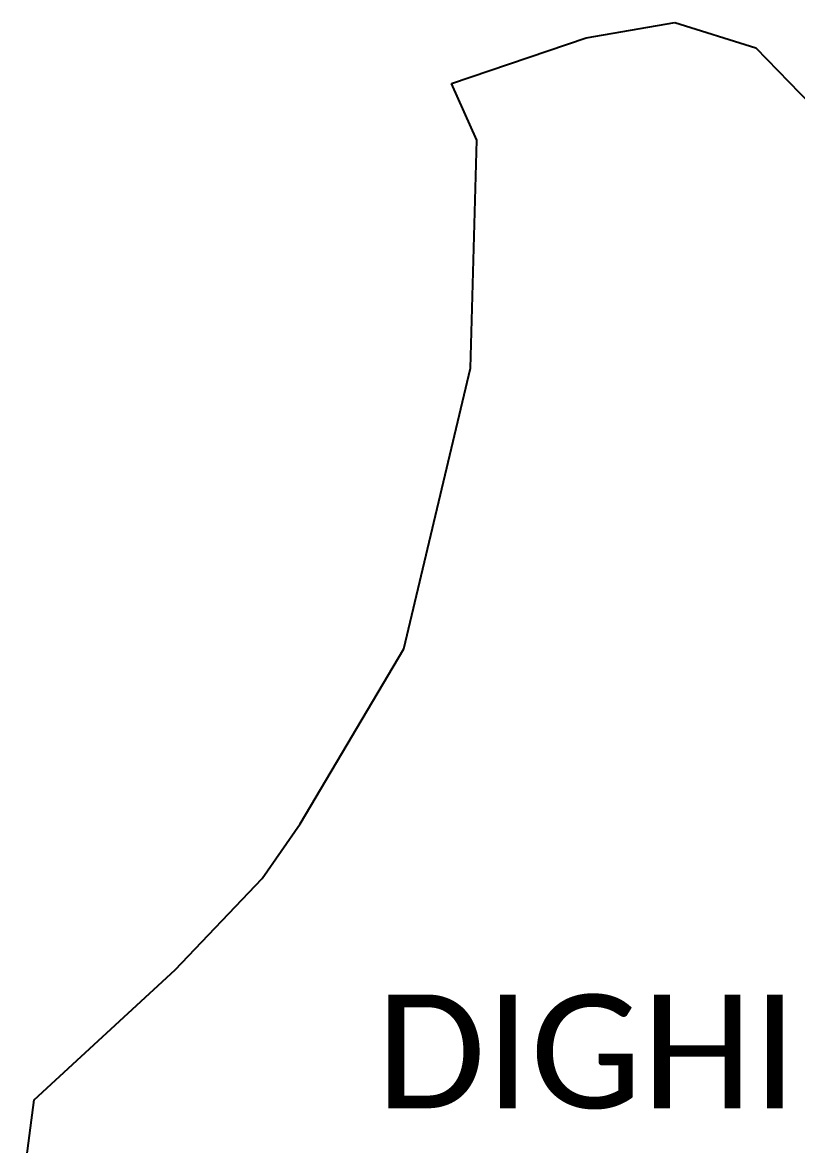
# Model space of a CAD drawing. Header units: metres. Extents: x 283839 to 285909, y 2019455 to 2022422.
# Drawn here: x 283839 to 284859, y 2020942 to 2022422 of the extents above; entities that cross this region are included whole.
import ezdxf

# ---------------------------------------------------------------- set-up
doc = ezdxf.new("R2010")
doc.units = ezdxf.units.M
doc.header["$MEASUREMENT"] = 0
doc.layers.add('village', color=3, linetype='Continuous')
doc.layers.add('VILLAGE NAME', color=250, linetype='Continuous')
doc.styles.get("Standard").update_dxf_attribs({"font": 'calibri.ttf'})

msp = doc.modelspace()

# ---------------------------------------------------------------- linework, layer by layer
at = {"color": 3}
msp.add_line((283838.8, 2020880.9), (283854.4, 2021000.4), dxfattribs=at)
at = {"layer": 'village', "color": 3}
for p, q in [((284582.1, 2022401.4), (284699, 2022421.9)), ((284699, 2022421.9), (284806, 2022388.2)), ((284404.4, 2022341.5), (284582.1, 2022401.4)), ((284806, 2022388.2), (284893, 2022298.9)), ((284438, 2022266.7), (284404.4, 2022341.5)), ((284429.5, 2021966), (284438, 2022266.7)), ((284341.6, 2021595.5), (284429.5, 2021966)), ((284204.8, 2021364.5), (284341.6, 2021595.5)), ((284154.7, 2021292.5), (284204.8, 2021364.5)), ((284040.3, 2021172), (284154.7, 2021292.5)), ((283854.4, 2021000.4), (284040.3, 2021172))]:
    msp.add_line(p, q, dxfattribs=at)

# ---------------------------------------------------------------- texts
at = {"layer": 'VILLAGE NAME'}
msp.add_text('DIGHI', height=150, dxfattribs=at).set_placement((284305.5, 2020989.4))

doc.saveas('drawing.dxf')
